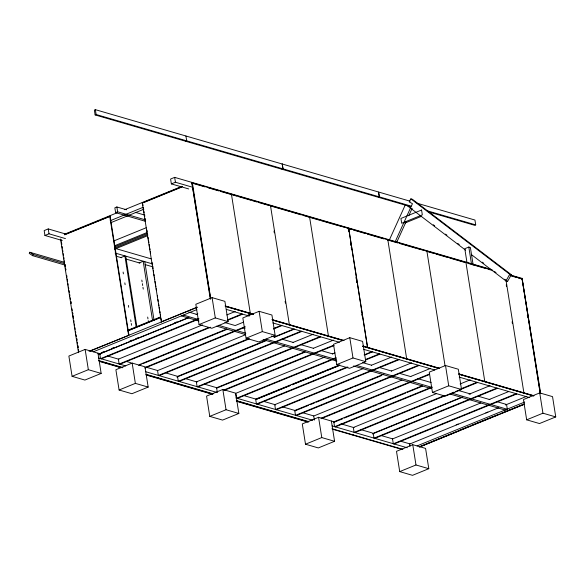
<?xml version="1.0" encoding="UTF-8"?>
<svg xmlns="http://www.w3.org/2000/svg" width="585" height="585" viewBox="0 0 585 585"><rect width="100%" height="100%" fill="white"/><g stroke="black" fill="none" stroke-linecap="round" stroke-linejoin="round"><path stroke-width="0.88" d="M389.105 240.545L405.31 204.838M395.116 241.897L412.447 203.704L409.449 201.979M396.703 242.358L406.122 221.598M408.761 215.792L412.154 208.311M64.642 262.387L29.828 252.267L29.25 253.407L32.658 255.674L64.862 265.034M32.658 255.674L33.228 254.526L64.562 263.638M409.2 201.84L410.86 198.856L412.447 199.317L511.312 274.716L507.568 281.436L505.981 280.976L471.342 254.555M505.981 280.976L509.725 274.255L511.312 274.716M95.37 109.666L94.36 110.075L95.128 114.931L378.254 197.262L379.263 196.852L378.488 191.997L95.37 109.666L96.137 114.521L379.263 196.852M95.128 114.931L96.137 114.521M185.65 141.256L186.732 140.861L185.891 135.991M65.549 233.971L48.233 228.932L44.167 230.592L44.935 235.47L62.259 240.501M232.669 194.242L174.659 177.372L170.593 179.032L171.368 183.902L188.684 188.94M44.935 235.47L49.008 233.81L65.454 238.592M171.368 183.902L175.434 182.249L191.887 187.032M126.492 209.766L116.861 206.966L114.85 207.792L115.611 212.618L145.38 221.276M115.611 212.618L117.629 211.799L145.643 219.945M64.599 234.19L117.051 212.801M124.663 209.693L181.35 186.578M64.313 234.687L110.119 216.274L128.963 335.263L89.044 351.271M161.46 322.006L142.235 202.907L182.608 186.447M64.694 234.804L110.119 216.274M143.457 202.681L181.313 187.244M110.199 220.728L143.193 207.273M110.836 222.688L143.83 209.233M281.948 169.255L283.03 168.868L282.262 164.019M113.995 240.874L146.148 227.762M230.921 194.432L231.441 194.242L250.285 313.224L249.766 313.414M114.762 245.7L146.908 232.589M114.653 246.848L146.806 233.737M114.675 248.04L147.669 234.578M114.565 249.188L147.559 235.733M120.832 257.619L124.897 255.967L136.188 327.234M139.106 262.936L143.179 261.276L152.466 319.922M309.092 217.167L309.575 216.962L328.419 335.951L327.936 336.148M410.933 206.059L379.416 196.896L378.407 197.306L410.802 206.724M127.457 330.415L160.261 317.041M127.508 330.876L160.29 317.509M128.386 330.657L160.349 317.626M100.488 353.918L85.139 349.413L68.869 356.046L72.079 376.33L84.891 380.06L101.161 373.42L97.951 353.135M212.092 297.633L195.821 304.273L199.039 324.558L211.843 328.28L228.113 321.648L224.903 301.355L212.092 297.633L215.309 317.918L228.113 321.648M161.08 321.896L197.247 307.14M90.265 351.044L197.167 307.352M404.922 223.06L421.441 216.326M93.417 351.768L196.816 309.597M101.198 352.748L103.75 351.731M111.318 348.645L113.841 347.614M129.826 341.099L132.349 340.068M135.713 338.693L138.235 337.669M174.374 322.905L176.933 321.889M100.591 353.45L188.875 317.45M196.129 314.598L197.818 313.911M98.763 354.364L188.801 317.67M198.893 318.554L100.525 358.671L99.75 353.793L100.488 354.013M101.263 358.883L198.79 319.11M72.079 376.33L88.35 369.698L101.161 373.42M199.039 324.558L215.309 317.918M202.447 324.872L118.367 359.161L119.143 364.038L209.101 327.351M226.826 314.927L235.236 311.498M227.602 319.805L241.89 313.977M119.874 364.25L210.68 327.22M227.492 320.361L242.629 314.189M118.455 366.97L119.464 366.576M132.159 363.08L115.881 369.72L119.099 390.005L131.91 393.727L148.18 387.094L144.963 366.81L132.159 363.08L135.369 383.372L148.18 387.094M259.111 311.308L242.841 317.94L246.051 338.225L258.863 341.954L275.133 335.315L271.923 315.03L259.111 311.308L262.321 331.593L275.133 335.315M417.171 203.244L474.947 220.048L475.715 224.896L474.713 225.313L428.308 211.814M139.288 364.66L226.724 328.997M235.133 325.567L243.543 322.138M138.674 365.384L141.197 364.353M142.879 363.665L226.995 329.362M145.102 367.475L245.152 326.671M145 368.031L245.049 327.227M245.005 334.949L157.562 370.605L158.338 375.482L249.137 338.452M473.177 265.078L470.391 247.513L468.812 247.053L464.782 248.691L467.005 262.745M119.099 390.005L135.369 383.372M246.051 338.225L262.321 331.593M273.524 328.507L281.085 325.421L281.824 325.633L273.414 329.062M159.076 375.702L249.034 339.007M157.526 378.327L158.535 377.939M288.836 324.777L289.356 324.587L270.475 205.591M179.025 381.5L301.772 331.439L301.041 331.227L178.286 381.288L177.518 376.411L266.636 340.06M274.204 336.975L293.538 329.092M274.263 337.326L294.54 329.055M176.904 377.084L266.065 340.726M465.448 262.628L465.938 262.431L484.782 381.42L484.292 381.617M197.854 386.978L320.602 336.916L319.871 336.697L197.116 386.758L196.348 381.888L284.624 345.881M293.034 342.452L313.209 334.225M196.626 389.698L197.606 389.303M304.865 351.768L216.582 387.767L217.357 392.645M313.275 348.338L333.45 340.112M216.816 388.104L305.129 352.082M222.827 389.449L206.556 396.089L209.774 416.374L222.578 420.096L238.848 413.463L235.638 393.178L222.827 389.449L226.044 409.734L238.848 413.463M349.786 337.677L333.516 344.309L336.726 364.594L349.537 368.323L365.808 361.684L362.59 341.399L349.786 337.677L352.996 357.961L365.808 361.684M224.084 389.903L333.384 345.325M223.982 390.458L334.115 345.545M324.887 357.004L235.762 393.347L236.537 398.224L335.746 357.764M332.448 353.918L334.971 352.887M521.535 278.943L522.017 278.745L540.152 393.222M237.276 398.436L336.485 357.976M367 347.505L367.585 347.336L348.74 228.355M209.774 416.374L226.044 409.734M336.726 364.594L352.996 357.961M339.731 364.843L255.652 399.131L256.427 404.008L347.227 366.978M364.111 354.898L372.521 351.468M256.72 399.124L290.365 385.398M292.047 384.718L339.154 365.508M365.077 354.876L372.682 351.775M256.815 399.153L290.467 385.427M292.149 384.74L319.059 373.764M320.748 373.076L324.953 371.365M326.635 370.678L339.249 365.53M365.727 359.431L379.175 353.947L379.914 354.159L365.618 359.987M257.159 404.22L347.965 367.19M275.579 404.337L363.022 368.682M371.424 365.252L391.606 357.018M276.244 409.771L398.999 359.709L398.261 359.497L275.513 409.558L274.738 404.681L275.476 404.893M274.862 412.447L275.835 412.052M406.166 358.897L406.655 358.7L387.811 239.711L387.321 239.916L397.741 242.943M296.229 415.584L418.984 365.523L418.246 365.311L295.498 415.372L294.723 410.494L383.84 374.144M391.409 371.058L411.584 362.832M295.045 410.853L308.507 405.368M310.189 404.681L314.394 402.963M316.075 402.283L353.084 387.182M354.766 386.502L381.683 375.519M402.012 380.016L313.728 416.023L314.372 420.081M411.255 376.243L430.597 368.36M333.94 421.807L318.562 417.288L302.284 423.928L305.502 444.212L318.313 447.934L334.583 441.302L331.366 421.01M445.514 365.508L429.244 372.148L432.454 392.433L445.265 396.155L461.536 389.522L458.326 369.237L445.514 365.508L448.724 385.8L461.536 389.522M321.231 418.151L429.683 373.917M321.121 418.706L429.58 374.48M432.088 386.956L334.561 426.728L333.794 421.851L422.07 385.851M334.115 422.216L342.62 418.816M344.207 418.099L371.219 407.153M372.806 406.436L377.106 404.747M378.692 404.038L387.204 400.63M388.791 399.921L405.705 393.083M407.292 392.374L422.436 386.195M335.3 426.94L431.986 387.511M305.502 444.212L321.772 437.573L334.583 441.302M432.454 392.433L448.724 385.8M436.571 393.559L353.333 427.511L354.108 432.388L444.066 395.694M460.11 383.965L470.201 379.848M460.885 388.835L476.855 382.319M354.839 432.6L454.055 392.14M455.737 391.453L477.594 382.539M353.121 435.211L353.647 435.021M462.333 396.974L373.215 433.317L373.983 438.194L496.738 388.133L497.469 388.345L374.722 438.406M469.06 394.224L490.076 385.654M372.44 433.946L461.602 397.588M480.804 402.926L392.52 438.933L393.296 443.81L516.043 393.749L516.782 393.961L394.034 444.022M489.206 399.497L508.548 391.614M392.096 446.538L392.586 446.34M523.363 392.974L523.882 392.784L506.003 280.105M392.191 446.567L392.681 446.37M456.176 424.834L458.209 424.001M485.857 412.922L487.89 412.089M498.764 407.716L409.661 444.052L410.019 446.348M505.491 404.974L526.507 396.396M412.769 444.688L396.498 451.32L399.716 471.605L412.52 475.334L428.798 468.695L425.58 448.41L412.769 444.688L415.986 464.973L428.798 468.695M539.728 392.908L523.458 399.548L526.668 419.833L539.48 423.555L555.75 416.922L552.54 396.63L539.728 392.908L542.938 413.193L555.75 416.922M417.112 445.894L524.708 402.012M496.914 401.661L506.566 404.469L507.334 409.295L505.323 410.114L450.033 394.041M459.049 430.465L469.835 426.07M471.495 425.39L491.407 417.273M420.41 446.318L458.26 430.882M492.958 416.732L491.276 417.419L524.467 404.147M494.647 416.045L498.851 414.334M500.533 413.646L524.08 404.038M459.305 430.538L491.663 417.346M419.957 446.772L459.488 430.655L459.101 430.538M419.284 447.115L524.357 404.264M399.716 471.605L415.986 464.973M526.668 419.833L542.938 413.193M410.165 201.211L378.649 192.048L379.416 196.896M426.692 210.644L475.715 224.896M232.903 194.308L490.925 269.341M511.034 275.184L521.528 278.241M492.848 270.263L192.37 182.878L210.644 298.262M510.127 275.286L522.017 278.745M191.88 183.083L204.904 186.864M208.377 187.88L218.797 190.907M220.53 191.412L230.951 194.439M231.784 194.688L236.998 196.202M238.731 196.706L250.885 200.238M252.625 200.743L256.969 202.008M258.702 202.512L269.122 205.54M270.892 206.052L289.122 211.353M290.855 211.865L301.275 214.892M303.008 215.397L319.505 220.194M321.245 220.699L333.399 224.23M335.132 224.735L348.645 228.326L367.49 347.307M349.121 228.808L351.724 229.561M353.464 230.066L365.618 233.605M367.351 234.11L383.848 238.907M399.475 243.448L415.972 248.245M417.712 248.749L426.882 251.075L445.009 365.552M427.247 251.521L434.194 253.546M435.927 254.051L448.081 257.583M449.821 258.087L464.578 262.38M468.051 263.389L486.281 268.69M488.022 269.195L490.625 269.956M511.341 275.981L516.438 277.458M518.134 277.955L520.679 278.694M142.235 202.907L142.616 203.024M135.245 212.318L144.875 215.119M115.216 248.413L151.069 258.833M115.113 253.034L152.714 263.967M116.298 256.215L121.541 257.744M125.914 259.016L139.903 263.082M145.146 264.61L153.021 266.899M225.108 305.904L252.859 313.977M271.959 319.527L344.053 340.492M363.153 346.049L439.649 368.294M458.735 373.844L534.068 395.752M225.291 306.255L251.396 313.845L247.331 315.505L226.446 309.428M253.378 314.416L251.63 313.911L247.557 315.571L249.312 316.075M272.61 320.01L343.439 340.609M362.671 346.203L438.743 368.323M458.933 374.195L533.257 395.804M225.488 306.357L253.239 314.423M272.339 319.98L342.693 340.441M362.663 346.247L439.159 368.491M459.115 374.29L533.586 395.95M272.917 322.942L339.366 342.269M363.848 349.384L434.677 369.983M459.24 377.128L529.191 397.464M188.889 312.09L196.787 314.386M224.867 322.547L234.519 325.355M243.294 327.907L245.049 328.419M271.381 336.075L274.892 337.099M281.911 339.139L293.319 342.459M301.216 344.755L313.502 348.324M321.399 350.62L332.806 353.94M362.649 362.62L371.424 365.172M380.199 367.724L391.606 371.036M400.381 373.588L410.911 376.652M417.931 378.692L431.101 382.524M458.304 390.436L470.589 394.005M478.486 396.301L489.894 399.621M183.507 315.132L198.425 319.468M218.614 325.333L245.817 333.245M265.999 339.117L336.207 359.534M356.389 365.406L431.862 387.35M452.044 393.222L507.334 409.295M181.496 315.951L199.046 321.055M216.596 326.159L245.561 334.576M263.111 339.68L336.828 361.12M353.501 365.969L431.606 388.681M107.472 355.951L118.828 359.248M125.812 361.281L131.047 362.802M145.848 367.109L157.211 370.415M165.957 372.952L177.328 376.265M186.074 378.802L196.567 381.859M204.436 384.148L216.677 387.701M244.662 395.84L256.033 399.146M264.778 401.69L275.272 404.74M282.27 406.78L295.381 410.59M302.379 412.63L313.75 415.935M340.938 423.84L354.057 427.65M361.055 429.69L372.418 432.995M381.164 435.54L392.535 438.845M401.281 441.382L410.019 443.927M177.518 376.411L178.249 376.623M196.348 381.888L197.079 382.1M294.723 410.494L295.462 410.707M333.794 421.851L334.525 422.07M98.638 358.027L125.709 365.903M145.745 371.731L216.574 392.33M235.814 397.924L312.77 420.301M332.09 425.917L407.299 447.788M98.631 360.521L122.909 367.577M146.345 374.393L213.233 393.844M236.764 400.688L308.829 421.646M98.938 360.96L122.419 367.775M145.855 374.597L212.743 394.041M236.281 400.886L308.704 421.96M331.944 428.71L402.897 449.339M99.391 361.42L121.058 367.724M146.235 375.043L212.253 394.246M236.662 401.339L307.849 422.041M332.324 429.156L402.407 449.543M29.828 252.267L33.228 254.526M410.86 198.856L509.725 274.255M433.236 224.742L434.684 225.847M445.507 234.102L446.947 235.199M457.77 243.455L459.218 244.559M482.311 262.168L483.751 263.272M494.574 271.528L496.022 272.632M504.679 279.235L507.568 281.436M407.116 205.569L465.572 250.153M540.716 393.683L522.061 278.197L540.335 393.573M527.312 315.366L527.597 317.172M506.259 284.822L506.544 286.621M512.116 321.779L512.401 323.578M468.812 247.053L471.452 263.733M350.678 243.879L350.963 245.678M351.249 247.484L351.541 249.283M355.965 277.224L356.25 279.03M356.536 280.837L356.821 282.635M361.245 310.577L361.53 312.383M361.815 314.182L362.1 315.988M348.302 229.422L348.587 231.229M282.189 163.997L282.957 168.846M318.562 417.288L321.772 437.573M274.021 231.038L274.306 232.845M279.871 267.996L280.156 269.802M285.122 301.341L285.436 303.154M210.658 299.059L191.858 182.666L210.278 298.95M174.659 177.372L175.434 182.249M142.762 203.924L143.047 205.723M143.332 207.529L143.618 209.328M143.903 211.134L144.188 212.94M144.473 214.739L144.758 216.545M145.043 218.344L145.329 220.15M146.901 230.066L147.186 231.865M147.471 233.671L147.756 235.47M148.042 237.276L148.327 239.075M148.612 240.881L148.897 242.68M149.182 244.486L149.468 246.285M149.753 248.091L150.045 249.89M150.33 251.696L150.616 253.502M152.041 262.511L152.327 264.318M152.612 266.116L153.043 268.822M153.328 270.628L153.614 272.427M153.899 274.233L154.184 276.032M154.469 277.838L154.754 279.637M155.04 281.443L155.325 283.242M155.61 285.049L155.895 286.847M156.18 288.654L156.466 290.46M157.321 295.864L157.606 297.67M157.891 299.469L158.177 301.275M158.608 303.981L158.893 305.779M159.178 307.586L159.464 309.385M159.749 311.191L160.034 312.99M160.319 314.796L160.604 316.595M160.89 318.401L161.175 320.2M144.78 261.744L154.067 320.383M141.826 280.076L142.111 281.882M142.396 283.688L142.681 285.495M142.967 287.293L143.252 289.1M147.683 317.07L147.968 318.876M148.254 320.675L148.539 322.481M125.702 256.193L136.846 326.569M116.861 206.966L117.629 211.799M123.121 272.054L123.406 273.86M124.832 282.884L125.117 284.69M128.407 305.436L128.693 307.242M130.689 319.871L130.974 321.677M131.259 323.483L131.552 325.289M109.731 216.165L128.576 335.146M85.139 349.413L88.35 369.698M61.432 242.044L61.718 243.843M65.001 264.574L65.286 266.38M65.571 268.179L65.856 269.985M66.712 275.389L66.997 277.195M67.282 279.001L67.567 280.8M70.851 301.531L71.136 303.337M71.999 308.741L72.284 310.547M72.569 312.346L72.854 314.152M73.14 315.951L73.425 317.757M76.708 338.488L76.993 340.294M77.278 342.093L77.564 343.9M77.849 345.698L78.134 347.505M78.419 349.303L78.704 351.11M60.92 239.221L61.206 241.02M61.491 242.826L61.776 244.625M62.061 246.431L62.346 248.237M62.632 250.036L62.917 251.842M63.202 253.641L63.487 255.448M63.772 257.246L64.057 259.053M64.343 260.851L64.628 262.658M64.913 264.457L65.198 266.263M65.483 268.062L65.769 269.868M67.341 279.784L67.626 281.582M67.911 283.389L68.196 285.195M68.482 286.994L68.767 288.8M69.052 290.599L69.337 292.405M69.63 294.204L69.915 296.01M70.2 297.809L70.485 299.615M70.77 301.414L71.056 303.22M72.481 312.236L72.767 314.035M73.052 315.841L73.483 318.54M73.768 320.346L74.054 322.145M74.339 323.951L74.624 325.757M74.909 327.556L75.194 329.362M75.48 331.161L75.765 332.967M76.05 334.766L76.335 336.572M76.62 338.371L76.906 340.177M77.761 345.581L78.046 347.388M78.332 349.186L78.624 350.993M60.533 239.111L78.522 352.682M48.233 228.932L49.008 233.81M421.566 210.03L400.922 218.446L401.69 223.273L422.333 214.856L421.566 210.03"/></g></svg>
